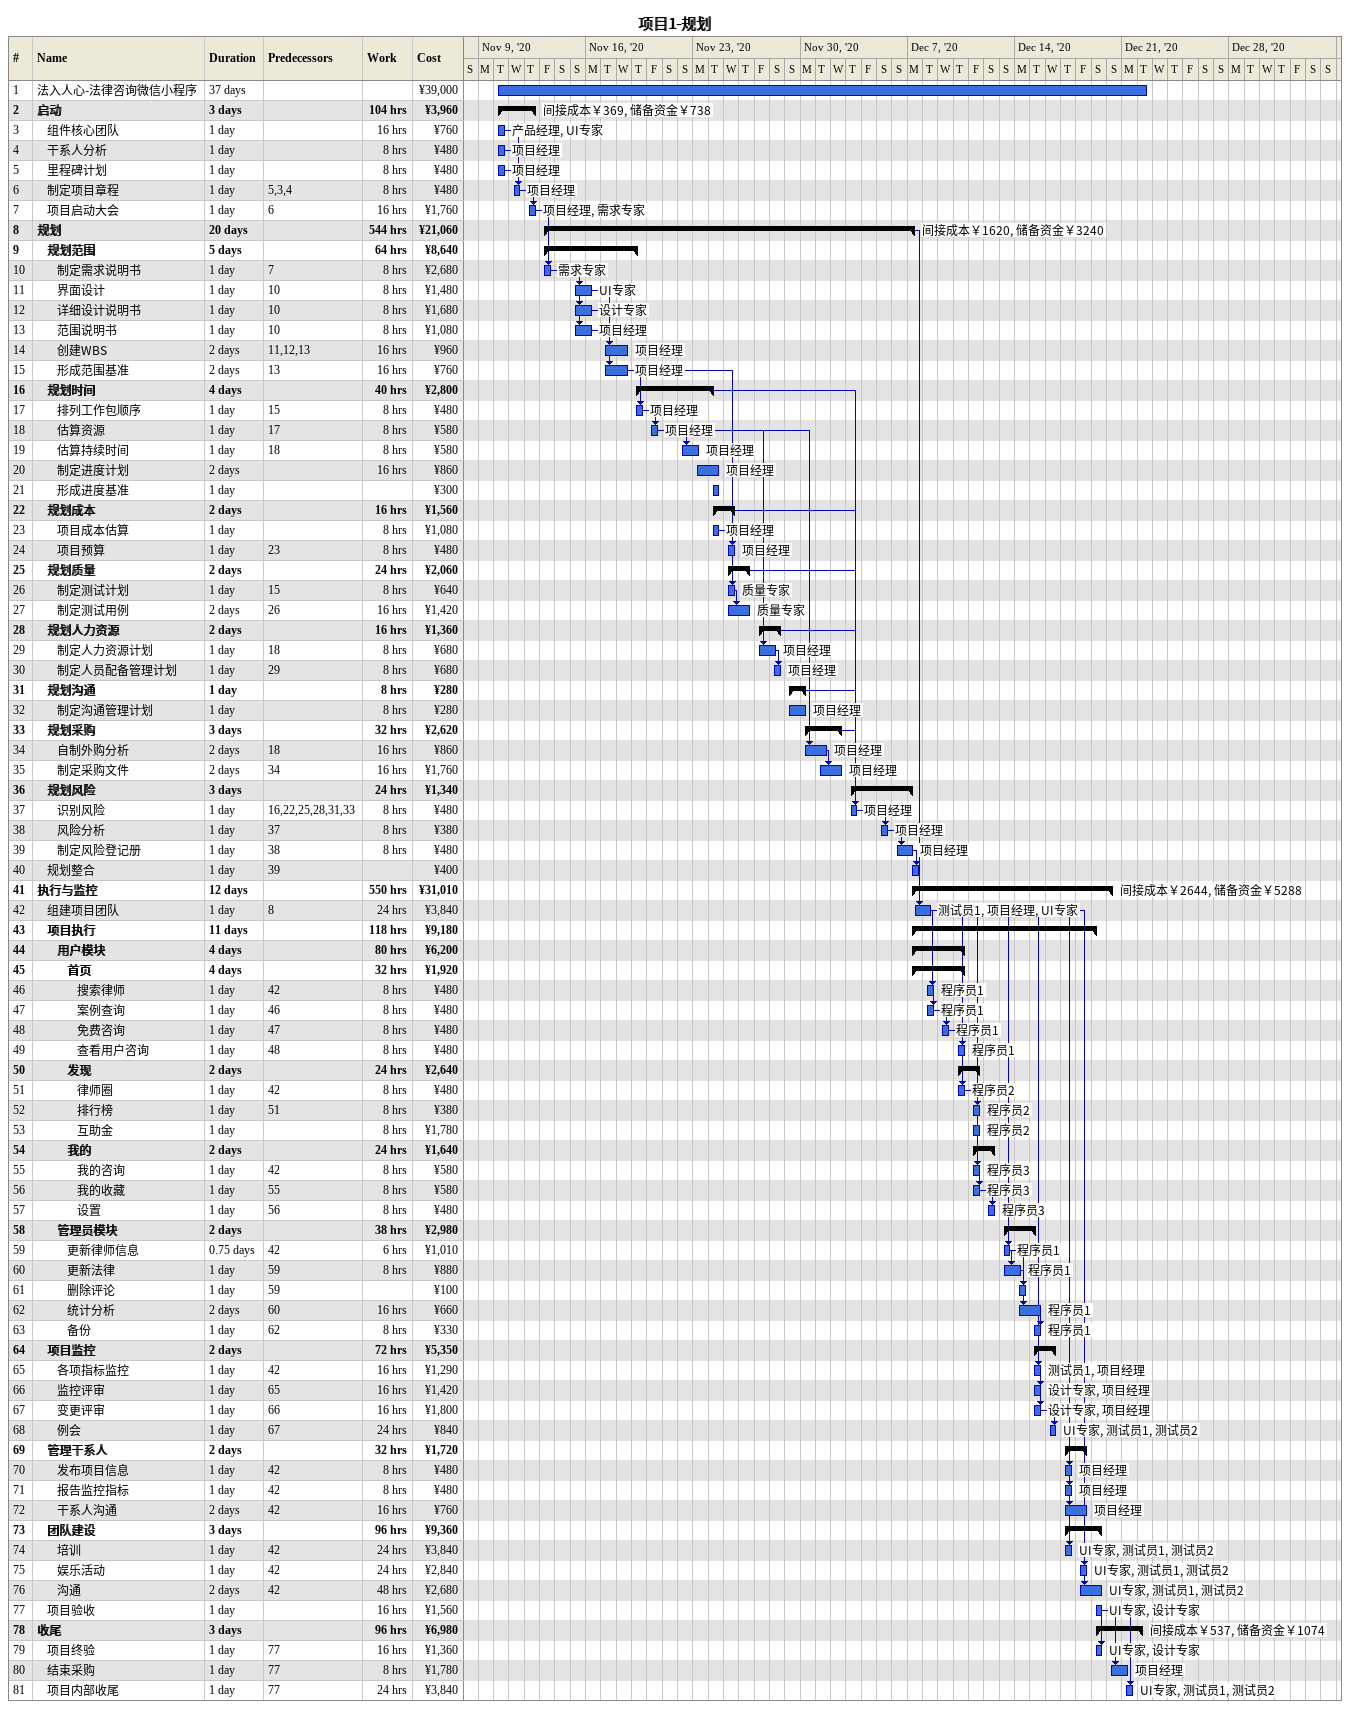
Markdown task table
项目1-规划

| ID | Level | Task | Duration | Start | Finish | Predecessors | Resources | Work (h) | Cost (¥) |
|---|---|---|---|---|---|---|---|---|---|
| 1 | 1 | 法入人心-法律咨询微信小程序 | 37d | 2020-11-10 | 2020-12-22 |  |  |  | 39000 |
| 2 | 1 | **启动** | 3d | 2020-11-10 | 2020-11-12 |  | 间接成本￥369, 储备资金￥738 | 104 | 3960 |
| 3 | 2 | 组件核心团队 | 1d | 2020-11-10 | 2020-11-10 |  | 产品经理, UI专家 | 16 | 760 |
| 4 | 2 | 干系人分析 | 1d | 2020-11-10 | 2020-11-10 |  | 项目经理 | 8 | 480 |
| 5 | 2 | 里程碑计划 | 1d | 2020-11-10 | 2020-11-10 |  | 项目经理 | 8 | 480 |
| 6 | 2 | 制定项目章程 | 1d | 2020-11-11 | 2020-11-11 | 5, 3, 4 | 项目经理 | 8 | 480 |
| 7 | 2 | 项目启动大会 | 1d | 2020-11-12 | 2020-11-12 | 6 | 项目经理, 需求专家 | 16 | 1760 |
| 8 | 1 | **规划** | 20d | 2020-11-13 | 2020-12-07 |  | 间接成本￥1620, 储备资金￥3240 | 544 | 21060 |
| 9 | 2 | **规划范围** | 5d | 2020-11-13 | 2020-11-19 |  |  | 64 | 8640 |
| 10 | 3 | 制定需求说明书 | 1d | 2020-11-13 | 2020-11-13 | 7 | 需求专家 | 8 | 2680 |
| 11 | 3 | 界面设计 | 1d | 2020-11-15 | 2020-11-16 | 10 | UI专家 | 8 | 1480 |
| 12 | 3 | 详细设计说明书 | 1d | 2020-11-15 | 2020-11-16 | 10 | 设计专家 | 8 | 1680 |
| 13 | 3 | 范围说明书 | 1d | 2020-11-15 | 2020-11-16 | 10 | 项目经理 | 8 | 1080 |
| 14 | 3 | 创建WBS | 2d | 2020-11-17 | 2020-11-18 | 11, 12, 13 | 项目经理 | 16 | 960 |
| 15 | 3 | 形成范围基准 | 2d | 2020-11-17 | 2020-11-18 | 13 | 项目经理 | 16 | 760 |
| 16 | 2 | **规划时间** | 4d | 2020-11-19 | 2020-11-24 |  |  | 40 | 2800 |
| 17 | 3 | 排列工作包顺序 | 1d | 2020-11-19 | 2020-11-19 | 15 | 项目经理 | 8 | 480 |
| 18 | 3 | 估算资源 | 1d | 2020-11-20 | 2020-11-20 | 17 | 项目经理 | 8 | 580 |
| 19 | 3 | 估算持续时间 | 1d | 2020-11-22 | 2020-11-23 | 18 | 项目经理 | 8 | 580 |
| 20 | 3 | 制定进度计划 | 2d | 2020-11-23 | 2020-11-24 |  | 项目经理 | 16 | 860 |
| 21 | 3 | 形成进度基准 | 1d | 2020-11-24 | 2020-11-24 |  |  |  | 300 |
| 22 | 2 | **规划成本** | 2d | 2020-11-24 | 2020-11-25 |  |  | 16 | 1560 |
| 23 | 3 | 项目成本估算 | 1d | 2020-11-24 | 2020-11-24 |  | 项目经理 | 8 | 1080 |
| 24 | 3 | 项目预算 | 1d | 2020-11-25 | 2020-11-25 | 23 | 项目经理 | 8 | 480 |
| 25 | 2 | **规划质量** | 2d | 2020-11-25 | 2020-11-26 |  |  | 24 | 2060 |
| 26 | 3 | 制定测试计划 | 1d | 2020-11-25 | 2020-11-25 | 15 | 质量专家 | 8 | 640 |
| 27 | 3 | 制定测试用例 | 2d | 2020-11-25 | 2020-11-26 | 26 | 质量专家 | 16 | 1420 |
| 28 | 2 | **规划人力资源** | 2d | 2020-11-27 | 2020-11-28 |  |  | 16 | 1360 |
| 29 | 3 | 制定人力资源计划 | 1d | 2020-11-27 | 2020-11-28 | 18 | 项目经理 | 8 | 680 |
| 30 | 3 | 制定人员配备管理计划 | 1d | 2020-11-28 | 2020-11-28 | 29 | 项目经理 | 8 | 680 |
| 31 | 2 | **规划沟通** | 1d | 2020-11-29 | 2020-11-30 |  |  | 8 | 280 |
| 32 | 3 | 制定沟通管理计划 | 1d | 2020-11-29 | 2020-11-30 |  | 项目经理 | 8 | 280 |
| 33 | 2 | **规划采购** | 3d | 2020-11-30 | 2020-12-02 |  |  | 32 | 2620 |
| 34 | 3 | 自制外购分析 | 2d | 2020-11-30 | 2020-12-01 | 18 | 项目经理 | 16 | 860 |
| 35 | 3 | 制定采购文件 | 2d | 2020-12-01 | 2020-12-02 | 34 | 项目经理 | 16 | 1760 |
| 36 | 2 | **规划风险** | 3d | 2020-12-03 | 2020-12-07 |  |  | 24 | 1340 |
| 37 | 3 | 识别风险 | 1d | 2020-12-03 | 2020-12-03 | 16, 22, 25, 28, 31, 33 | 项目经理 | 8 | 480 |
| 38 | 3 | 风险分析 | 1d | 2020-12-05 | 2020-12-05 | 37 | 项目经理 | 8 | 380 |
| 39 | 3 | 制定风险登记册 | 1d | 2020-12-06 | 2020-12-07 | 38 | 项目经理 | 8 | 480 |
| 40 | 2 | 规划整合 | 1d | 2020-12-07 | 2020-12-07 | 39 |  |  | 400 |
| 41 | 1 | **执行与监控** | 12d | 2020-12-07 | 2020-12-20 |  | 间接成本￥2644, 储备资金￥5288 | 550 | 31010 |
| 42 | 2 | 组建项目团队 | 1d | 2020-12-07 | 2020-12-08 | 8 | 测试员1, 项目经理, UI专家 | 24 | 3840 |
| 43 | 2 | **项目执行** | 11d | 2020-12-07 | 2020-12-19 |  |  | 118 | 9180 |
| 44 | 3 | **用户模块** | 4d | 2020-12-07 | 2020-12-10 |  |  | 80 | 6200 |
| 45 | 4 | **首页** | 4d | 2020-12-07 | 2020-12-10 |  |  | 32 | 1920 |
| 46 | 5 | 搜索律师 | 1d | 2020-12-08 | 2020-12-08 | 42 | 程序员1 | 8 | 480 |
| 47 | 5 | 案例查询 | 1d | 2020-12-08 | 2020-12-08 | 46 | 程序员1 | 8 | 480 |
| 48 | 5 | 免费咨询 | 1d | 2020-12-09 | 2020-12-09 | 47 | 程序员1 | 8 | 480 |
| 49 | 5 | 查看用户咨询 | 1d | 2020-12-10 | 2020-12-10 | 48 | 程序员1 | 8 | 480 |
| 50 | 4 | **发现** | 2d | 2020-12-10 | 2020-12-11 |  |  | 24 | 2640 |
| 51 | 5 | 律师圈 | 1d | 2020-12-10 | 2020-12-10 | 42 | 程序员2 | 8 | 480 |
| 52 | 5 | 排行榜 | 1d | 2020-12-11 | 2020-12-11 | 51 | 程序员2 | 8 | 380 |
| 53 | 5 | 互助金 | 1d | 2020-12-11 | 2020-12-11 |  | 程序员2 | 8 | 1780 |
| 54 | 4 | **我的** | 2d | 2020-12-11 | 2020-12-12 |  |  | 24 | 1640 |
| 55 | 5 | 我的咨询 | 1d | 2020-12-11 | 2020-12-11 | 42 | 程序员3 | 8 | 580 |
| 56 | 5 | 我的收藏 | 1d | 2020-12-11 | 2020-12-11 | 55 | 程序员3 | 8 | 580 |
| 57 | 5 | 设置 | 1d | 2020-12-12 | 2020-12-12 | 56 | 程序员3 | 8 | 480 |
| 58 | 3 | **管理员模块** | 2d | 2020-12-13 | 2020-12-15 |  |  | 38 | 2980 |
| 59 | 4 | 更新律师信息 | 0.75d | 2020-12-13 | 2020-12-13 | 42 | 程序员1 | 6 | 1010 |
| 60 | 4 | 更新法律 | 1d | 2020-12-13 | 2020-12-14 | 59 | 程序员1 | 8 | 880 |
| 61 | 4 | 删除评论 | 1d | 2020-12-14 | 2020-12-14 | 59 |  |  | 100 |
| 62 | 4 | 统计分析 | 2d | 2020-12-14 | 2020-12-15 | 60 | 程序员1 | 16 | 660 |
| 63 | 4 | 备份 | 1d | 2020-12-15 | 2020-12-15 | 62 | 程序员1 | 8 | 330 |
| 64 | 2 | **项目监控** | 2d | 2020-12-15 | 2020-12-16 |  |  | 72 | 5350 |
| 65 | 3 | 各项指标监控 | 1d | 2020-12-15 | 2020-12-15 | 42 | 测试员1, 项目经理 | 16 | 1290 |
| 66 | 3 | 监控评审 | 1d | 2020-12-15 | 2020-12-15 | 65 | 设计专家, 项目经理 | 16 | 1420 |
| 67 | 3 | 变更评审 | 1d | 2020-12-15 | 2020-12-15 | 66 | 设计专家, 项目经理 | 16 | 1800 |
| 68 | 3 | 例会 | 1d | 2020-12-16 | 2020-12-16 | 67 | UI专家, 测试员1, 测试员2 | 24 | 840 |
| 69 | 2 | **管理干系人** | 2d | 2020-12-17 | 2020-12-18 |  |  | 32 | 1720 |
| 70 | 3 | 发布项目信息 | 1d | 2020-12-17 | 2020-12-17 | 42 | 项目经理 | 8 | 480 |
| 71 | 3 | 报告监控指标 | 1d | 2020-12-17 | 2020-12-17 | 42 | 项目经理 | 8 | 480 |
| 72 | 3 | 干系人沟通 | 2d | 2020-12-17 | 2020-12-18 | 42 | 项目经理 | 16 | 760 |
| 73 | 2 | **团队建设** | 3d | 2020-12-17 | 2020-12-19 |  |  | 96 | 9360 |
| 74 | 3 | 培训 | 1d | 2020-12-17 | 2020-12-17 | 42 | UI专家, 测试员1, 测试员2 | 24 | 3840 |
| 75 | 3 | 娱乐活动 | 1d | 2020-12-18 | 2020-12-18 | 42 | UI专家, 测试员1, 测试员2 | 24 | 2840 |
| 76 | 3 | 沟通 | 2d | 2020-12-18 | 2020-12-19 | 42 | UI专家, 测试员1, 测试员2 | 48 | 2680 |
| 77 | 2 | 项目验收 | 1d | 2020-12-19 | 2020-12-19 |  | UI专家, 设计专家 | 16 | 1560 |
| 78 | 1 | **收尾** | 3d | 2020-12-19 | 2020-12-22 |  | 间接成本￥537, 储备资金￥1074 | 96 | 6980 |
| 79 | 2 | 项目终验 | 1d | 2020-12-19 | 2020-12-19 | 77 | UI专家, 设计专家 | 16 | 1360 |
| 80 | 2 | 结束采购 | 1d | 2020-12-20 | 2020-12-21 | 77 | 项目经理 | 8 | 1780 |
| 81 | 2 | 项目内部收尾 | 1d | 2020-12-21 | 2020-12-21 | 77 | UI专家, 测试员1, 测试员2 | 24 | 3840 |
